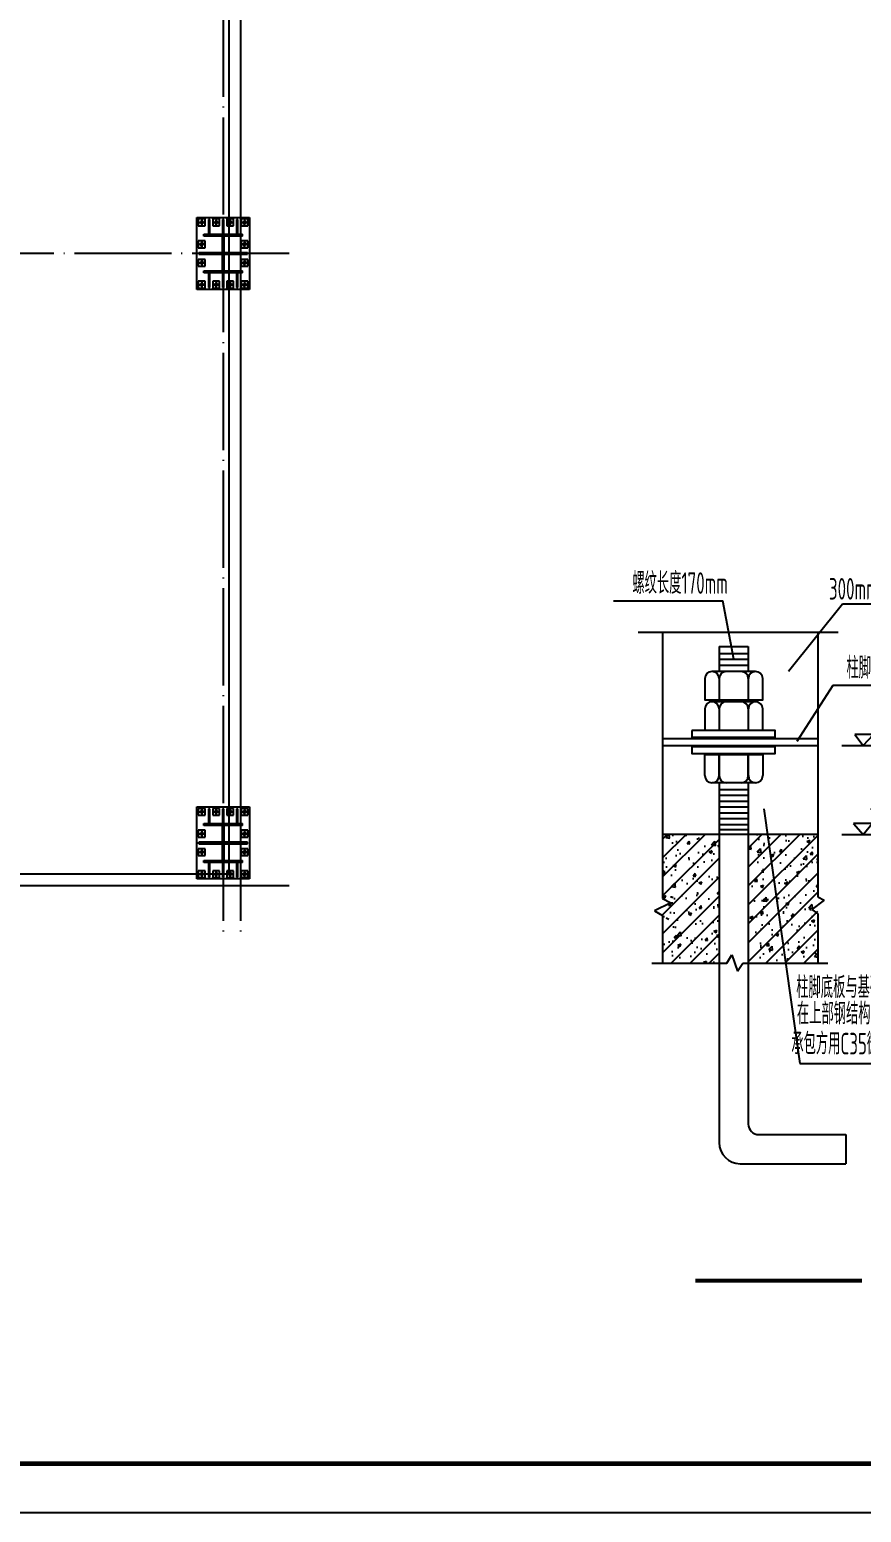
# Model space of a CAD drawing. Extents: x -138012 to 2129925, y -311560 to 0.
# Drawn here: x 612764 to 629871, y -195960 to -165473 of the extents above; entities that cross this region are included whole.
import ezdxf
from ezdxf.enums import TextEntityAlignment as Align

# ---------------------------------------------------------------- set-up
doc = ezdxf.new("R2010")
doc.units = 0
doc.header["$LTSCALE"] = 1000
doc.header["$MEASUREMENT"] = 0
doc.linetypes.add('DOTE', pattern=[2.42, 2, -0.2, 0.02, -0.2])
doc.layers.get('0').update_dxf_attribs({"linetype": 'CONTINUOUS'})
for name, color, linetype in [('BOLT', 7, 'CONTINUOUS'), ('C', 43, 'CONTINUOUS'), ('DIM_SYMB', 3, 'CONTINUOUS'), ('DOTE', 253, 'DOTE'), ('G', 3, 'CONTINUOUS'), ('PUB_TITLE', 4, 'CONTINUOUS'), ('TEXT', 7, 'CONTINUOUS'), ('柱_主零件_实线', 2, 'CONTINUOUS'), ('柱_零件_实线', 3, 'CONTINUOUS'), ('索引标注', 253, 'CONTINUOUS'), ('螺栓组-普通_实线', 253, 'CONTINUOUS')]:
    doc.layers.add(name, color=color, linetype=linetype)
doc.styles.add('TSSD_REIN', font='tssdeng.shx', dxfattribs={"width": 0.7, "bigfont": 'tssdchn.shx'})

# ---------------------------------------------------------------- blocks, each defined once
blk = doc.blocks.new('a3')
at = {"linetype": 'Continuous'}
h = blk.add_hatch(dxfattribs=at)
h.set_pattern_fill('ANSI31', color=4, scale=1865.340904, style=0)
h.set_pattern_definition([(45, (-1162511.03, 2124.53), (-164.8744, 164.8744), [])])
h.paths.add_polyline_path([(3552, 1738), (2568, 1738), (2568, -506), (3552, -506)])
h.paths.add_polyline_path([(5270, 1738), (4059, 1738), (4059, -506), (5270, -506)])
at = {"layer": 'C'}
h = blk.add_hatch(dxfattribs=at)
h.set_pattern_fill('AR-CONC', color=4, scale=74.613636, style=0)
h.set_pattern_definition([(50, (-1162511.03, 2124.53), (535.1739, -46.82165), [55.96023, -615.5625]), (355, (-1162511.03, 2124.53), (-103.52742, 561.2379), [44.76818, -492.45]), (100.4514, (-1162466.43, 2120.63), (431.64689, 514.4159), [47.55887, -523.14762]), (46.1842, (-1162511, 2273.76), (796.30735, -123.49976), [83.94034, -923.34375]), (96.6356, (-1162444.7, 2263.5), (697.38583, 726.82476), [71.3383, -784.7213]), (351.1842, (-1162511, 2273.76), (697.38526, 726.8253), [67.1523, -738.675]), (21, (-1162436.4, 2236.45), (445.37406, -300.4086), [55.96023, -615.5625]), (326, (-1162436.4, 2236.45), (181.54642, 541.06082), [44.76818, -492.45]), (71.4514, (-1162399.3, 2211.4), (626.92065, 240.65173), [47.55887, -523.14762]), (37.5, (-1162511.03, 2124.53), (9.07291, 248.38421), [0, -486.48091, 0, -499.91136, 0, -494.31534]), (7.5, (-1162511.03, 2124.53), (196.28575, 294.28492), [0, -285.02409, 0, -475.28886, 0, -188.39943]), (327.5, (-1162677.42, 2124.53), (398.30433, -16.82901), [0, -186.53409, 0, -581.98636, 0, -772.25113]), (317.5, (-1162752.03, 2124.53), (435.13641, 74.69197), [0, -242.49432, 0, -386.49864, 0, -548.41023])])
h.paths.add_polyline_path([(3552, 1738), (2568, 1738), (2568, -506), (3552, -506)])
h.paths.add_polyline_path([(5270, 1738), (4059, 1738), (4059, -506), (5270, -506)])
for p, q in [((1714, 5798), (3618, 5798)), ((3806, 4783), (3618, 5798)), ((4760, 4578), (5698, 5747)), ((5698, 5747), (7619, 5747)), ((2140, 5257), (5622, 5257)), ((2568, 5257), (2568, 616)), ((5270, 5257), (5270, 648)), ((3552, 5003), (3552, 4571)), ((3552, 5003), (4059, 5003)), ((4059, 5003), (4059, 4571)), ((3552, 4446), (3552, 4045)), ((4059, 4446), (4059, 4045)), ((3552, 3920), (3552, 3554)), ((4059, 3920), (4059, 3554)), ((5270, 3398), (2568, 3398)), ((2568, 3284), (5270, 3284)), ((3552, 2758), (3552, 3125)), ((3552, 3120), (3552, 2758)), ((4059, 2758), (4059, 3125)), ((4059, 3120), (4059, 2758)), ((3552, 2633), (3552, -3631)), ((4059, 2633), (4059, -3307)), ((2568, 1738), (5270, 1738)), ((2710, 542), (2425, 405)), ((2568, 616), (2710, 542)), ((5379, 587), (5163, 428)), ((5270, 648), (5379, 587)), ((2425, 405), (2568, 321)), ((2568, 321), (2568, -506)), ((2630, 284), (2676, 257)), ((5163, 428), (5270, 354)), ((5270, 354), (5270, -506)), ((2379, -506), (3686, -506)), ((3686, -506), (3771, -359)), ((3771, -359), (3874, -644)), ((3874, -644), (3963, -506)), ((3963, -506), (5442, -506)), ((4243, -3491), (5758, -3491)), ((5758, -3491), (5758, -3998)), ((3919, -3998), (5758, -3998))]:
    blk.add_line(p, q)
at = {"color": 3}
for p, q in [((5529, 4329), (4906, 3349)), ((6807, 4329), (5529, 4329)), ((5686, 3284), (6326, 3284)), ((4331, 2181), (4957, -2256)), ((5686, 1734), (6326, 1734)), ((4957, -2256), (8454, -2256))]:
    blk.add_line(p, q, dxfattribs=at)
for points in [[(3302, 4446), (3302, 4076), (4310, 4076), (4310, 4446)], [(4185, 4571), (3427, 4571)], [(3302, 3920), (3302, 3551), (4310, 3551), (4310, 3920)], [(4185, 4045), (3427, 4045)], [(3302, 2758), (3302, 3128), (4310, 3128), (4310, 2758)], [(4185, 2633), (3427, 2633)]]:
    blk.add_lwpolyline(points)
for points in [[(3075, 3541), (3075, 3428), (4526, 3428), (4526, 3541)], [(3075, 3259), (3075, 3145), (4526, 3145), (4526, 3259)]]:
    blk.add_lwpolyline(points, close=True)
for centre, radius, start, end in [((3427, 4446), 125, 0, 180), ((3677, 4446), 125, 90, 180), ((3934, 4446), 125, 0, 90), ((4185, 4446), 125, 0, 180), ((3427, 3920), 125, 0, 180), ((3677, 3920), 125, 90, 180), ((3934, 3920), 125, 0, 90), ((4185, 3920), 125, 0, 180), ((3427, 2758), 125, 180, 0), ((3677, 2758), 125, 180, 270), ((3934, 2758), 125, 270, 0), ((4185, 2758), 125, 180, 0), ((4243, -3307), 184, 180, 270), ((3919, -3631), 367, 180, 270)]:
    blk.add_arc(centre, radius, start, end)
at = {"layer": 'DIM_SYMB', "const_width": 70}
blk.add_lwpolyline([(3136, -6035), (6037, -6035)], dxfattribs=at)
at = {"layer": 'G'}
for p, q in [((3552, 4884), (4059, 4884)), ((3552, 4783), (4059, 4783)), ((3552, 4681), (4059, 4681)), ((5912, 3474), (6061, 3284)), ((7256, 3474), (5912, 3474)), ((6061, 3284), (6241, 3474)), ((3552, 2519), (4059, 2519)), ((3552, 2417), (4059, 2417)), ((3552, 2315), (4059, 2315)), ((3552, 2214), (4059, 2214)), ((3552, 2112), (4059, 2112)), ((3552, 2010), (4059, 2010)), ((3552, 1908), (4059, 1908)), ((3552, 1819), (4059, 1819)), ((5889, 1924), (6061, 1734)), ((7114, 1924), (5889, 1924)), ((6061, 1734), (6218, 1924))]:
    blk.add_line(p, q, dxfattribs=at)
at = {"style": 'TSSD_REIN', "width": 0.6}
for s, p in [('螺纹长度170mm', (2872, 6130)), ('300mm高素混凝土包脚', (6636, 6029)), ('柱脚底板', (6196, 4654)), ('(基础顶面标高)', (7798, 2221)), ('承包方用C35微膨胀细石混凝土浇实。', (6642, -1888))]:
    blk.add_text(s, height=375, dxfattribs=at).set_placement(p, align=Align.MIDDLE)
at = {"color": 7, "style": 'TSSD_REIN', "width": 0.6}
for s, p in [('%%P0.000', (6634, 3764)), ('-0.050', (6519, 2209))]:
    blk.add_text(s, height=325, dxfattribs=at).set_placement(p, align=Align.MIDDLE)
at = {"style": 'TSSD_REIN', "width": 0.6}
for s, p in [('柱脚底板与基础顶面的高度调节区', (4894, -1115)), ('在上部钢结构就位校正后，由土建', (4906, -1572))]:
    blk.add_text(s, height=375, dxfattribs=at).set_placement(p)
blk = doc.blocks.new('A$C73615854')
at = {"layer": 'BOLT'}
blk.add_hatch(color=256, dxfattribs=at).paths.add_polyline_path([(120, -84), (-12, 180), (120, 444), (252, 180)])
for p, q in [((-144, 180, 302), (384, 180, 302)), ((120, -84, 302), (-12, 180, 302)), ((120, 420, 302), (0, 180, 302)), ((120, -216, 302), (120, 576, 302)), ((120, 444, 302), (252, 180, 302)), ((120, -84, 302), (252, 180, 302))]:
    blk.add_line(p, q, dxfattribs=at)
blk = doc.blocks.new('5435234')
at = {"layer": '柱_主零件_实线'}
for p, q in [((544904, -169897), (544904, -169876)), ((544904, -169876), (545304, -169876)), ((545304, -169897), (544904, -169897)), ((545098, -170255), (545098, -169897)), ((545098, -169932), (545111, -169932)), ((545111, -169897), (545111, -170255)), ((545304, -169897), (545304, -169876)), ((544904, -170276), (544904, -170255)), ((544904, -170255), (545304, -170255)), ((545098, -170220), (545111, -170220)), ((545304, -170276), (545304, -170255)), ((545304, -170276), (544904, -170276))]:
    blk.add_line(p, q, dxfattribs=at)
at = {"layer": '柱_零件_实线'}
for p, q in [((544834, -170446), (544834, -169706)), ((544834, -169706), (545374, -169706)), ((544919, -169721), (544849, -169721)), ((544849, -169721), (544849, -169791)), ((544849, -169791), (544919, -169791)), ((544919, -169791), (544919, -169721)), ((544954, -169726), (544954, -169876)), ((544966, -169726), (544954, -169726)), ((544966, -169801), (544954, -169801)), ((544966, -169876), (544966, -169726)), ((545067, -169721), (544997, -169721)), ((544997, -169721), (544997, -169791)), ((544997, -169791), (545067, -169791)), ((545067, -169791), (545067, -169721)), ((545110, -169726), (545098, -169726)), ((545098, -169726), (545098, -169876)), ((545110, -169801), (545098, -169801)), ((545110, -169876), (545110, -169726)), ((545211, -169721), (545141, -169721)), ((545141, -169721), (545141, -169791)), ((545141, -169791), (545211, -169791)), ((545211, -169791), (545211, -169721)), ((545254, -169726), (545242, -169726)), ((545242, -169726), (545242, -169876)), ((545254, -169801), (545242, -169801)), ((545254, -169876), (545254, -169726)), ((545359, -169721), (545289, -169721)), ((545289, -169721), (545289, -169791)), ((545289, -169791), (545359, -169791)), ((545359, -169791), (545359, -169721)), ((545374, -169706), (545374, -170446)), ((544849, -169946), (544849, -170016)), ((544919, -169946), (544849, -169946)), ((544919, -170016), (544919, -169946)), ((544966, -169876), (544954, -169876)), ((545110, -169876), (545098, -169876)), ((545254, -169876), (545242, -169876)), ((545289, -169946), (545289, -170016)), ((545359, -169946), (545289, -169946)), ((545359, -170016), (545359, -169946)), ((544849, -170016), (544919, -170016)), ((545098, -170068), (544855, -170068)), ((544855, -170084), (544855, -170068)), ((544855, -170084), (545098, -170084)), ((544976, -170084), (544976, -170068)), ((545098, -170084), (545098, -170068)), ((545354, -170068), (545111, -170068)), ((545111, -170084), (545111, -170068)), ((545111, -170084), (545354, -170084)), ((545233, -170084), (545233, -170068)), ((545289, -170016), (545359, -170016)), ((545354, -170084), (545354, -170068)), ((544849, -170136), (544849, -170206)), ((544919, -170136), (544849, -170136)), ((544849, -170206), (544919, -170206)), ((544919, -170206), (544919, -170136)), ((545289, -170136), (545289, -170206)), ((545359, -170136), (545289, -170136)), ((545289, -170206), (545359, -170206)), ((545359, -170206), (545359, -170136)), ((544849, -170361), (544849, -170431)), ((544919, -170361), (544849, -170361)), ((544919, -170431), (544919, -170361)), ((544954, -170276), (544954, -170426)), ((544966, -170276), (544954, -170276)), ((544966, -170351), (544954, -170351)), ((544966, -170426), (544966, -170276)), ((545067, -170361), (544997, -170361)), ((544997, -170361), (544997, -170431)), ((545067, -170431), (545067, -170361)), ((545098, -170276), (545098, -170426)), ((545110, -170276), (545098, -170276)), ((545110, -170351), (545098, -170351)), ((545110, -170426), (545110, -170276)), ((545211, -170361), (545141, -170361)), ((545141, -170361), (545141, -170431)), ((545211, -170431), (545211, -170361)), ((545242, -170276), (545242, -170426)), ((545254, -170276), (545242, -170276)), ((545254, -170351), (545242, -170351)), ((545254, -170426), (545254, -170276)), ((545289, -170361), (545289, -170431)), ((545359, -170361), (545289, -170361)), ((545359, -170431), (545359, -170361)), ((545374, -170446), (544834, -170446)), ((544849, -170431), (544919, -170431)), ((544966, -170426), (544954, -170426)), ((544997, -170431), (545067, -170431)), ((545110, -170426), (545098, -170426)), ((545141, -170431), (545211, -170431)), ((545254, -170426), (545242, -170426)), ((545289, -170431), (545359, -170431))]:
    blk.add_line(p, q, dxfattribs=at)
at = {"layer": '螺栓组-普通_实线', "color": 253}
for p, q in [((544904, -169756), (544864, -169756)), ((544884, -169726), (544884, -169786)), ((545052, -169756), (545012, -169756)), ((545032, -169726), (545032, -169786)), ((545196, -169756), (545156, -169756)), ((545176, -169726), (545176, -169786)), ((545344, -169756), (545304, -169756)), ((545324, -169726), (545324, -169786)), ((544884, -169951), (544884, -170011)), ((545324, -169951), (545324, -170011)), ((544904, -169981), (544864, -169981)), ((545344, -169981), (545304, -169981)), ((544904, -170171), (544864, -170171)), ((544884, -170141), (544884, -170201)), ((545344, -170171), (545304, -170171)), ((545324, -170141), (545324, -170201)), ((544904, -170396), (544864, -170396)), ((544884, -170366), (544884, -170426)), ((545052, -170396), (545012, -170396)), ((545032, -170366), (545032, -170426)), ((545196, -170396), (545156, -170396)), ((545176, -170366), (545176, -170426)), ((545344, -170396), (545304, -170396)), ((545324, -170366), (545324, -170426))]:
    blk.add_line(p, q, dxfattribs=at)
at = {"xscale": -0.0897212969721295, "yscale": 0.08972129691392183, "zscale": 0.08972129688271649, "rotation": 180}
for p in [(544873, -169740, -27), (545021, -169740, -27), (545165, -169740, -27), (545313, -169740, -27), (544873, -169965, -27), (545313, -169965, -27), (544873, -170155, -27), (545313, -170155, -27), (544873, -170380, -27), (545021, -170380, -27), (545165, -170380, -27), (545313, -170380, -27)]:
    blk.add_blockref('A$C73615854', p, dxfattribs=at)
blk = doc.blocks.new('345235')
at = {"layer": '柱_主零件_实线'}
for p, q in [((544904, -182457), (544904, -182436)), ((544904, -182436), (545304, -182436)), ((545304, -182457), (544904, -182457)), ((545098, -182815), (545098, -182457)), ((545111, -182457), (545111, -182815)), ((545304, -182457), (545304, -182436)), ((545098, -182492), (545111, -182492)), ((544904, -182836), (544904, -182815)), ((544904, -182815), (545304, -182815)), ((545304, -182836), (544904, -182836)), ((545098, -182780), (545111, -182780)), ((545304, -182836), (545304, -182815))]:
    blk.add_line(p, q, dxfattribs=at)
at = {"layer": '柱_零件_实线'}
for p, q in [((544834, -183006), (544834, -182266)), ((544834, -182266), (545374, -182266)), ((544919, -182281), (544849, -182281)), ((544849, -182281), (544849, -182351)), ((544919, -182351), (544919, -182281)), ((544954, -182286), (544954, -182436)), ((544966, -182286), (544954, -182286)), ((544966, -182436), (544966, -182286)), ((545067, -182281), (544997, -182281)), ((544997, -182281), (544997, -182351)), ((545067, -182351), (545067, -182281)), ((545110, -182286), (545098, -182286)), ((545098, -182286), (545098, -182436)), ((545110, -182436), (545110, -182286)), ((545211, -182281), (545141, -182281)), ((545141, -182281), (545141, -182351)), ((545211, -182351), (545211, -182281)), ((545254, -182286), (545242, -182286)), ((545242, -182286), (545242, -182436)), ((545254, -182436), (545254, -182286)), ((545359, -182281), (545289, -182281)), ((545289, -182281), (545289, -182351)), ((545359, -182351), (545359, -182281)), ((545374, -182266), (545374, -183006)), ((544849, -182351), (544919, -182351)), ((544966, -182361), (544954, -182361)), ((544966, -182436), (544954, -182436)), ((544997, -182351), (545067, -182351)), ((545110, -182361), (545098, -182361)), ((545110, -182436), (545098, -182436)), ((545141, -182351), (545211, -182351)), ((545254, -182361), (545242, -182361)), ((545254, -182436), (545242, -182436)), ((545289, -182351), (545359, -182351)), ((544849, -182506), (544849, -182576)), ((544919, -182506), (544849, -182506)), ((544849, -182576), (544919, -182576)), ((544919, -182576), (544919, -182506)), ((545289, -182506), (545289, -182576)), ((545359, -182506), (545289, -182506)), ((545289, -182576), (545359, -182576)), ((545359, -182576), (545359, -182506)), ((544849, -182696), (544849, -182766)), ((544919, -182696), (544849, -182696)), ((544849, -182766), (544919, -182766)), ((545098, -182628), (544855, -182628)), ((544855, -182644), (544855, -182628)), ((544855, -182644), (545098, -182644)), ((544919, -182766), (544919, -182696)), ((544976, -182644), (544976, -182628)), ((545098, -182644), (545098, -182628)), ((545354, -182628), (545111, -182628)), ((545111, -182644), (545111, -182628)), ((545111, -182644), (545354, -182644)), ((545233, -182644), (545233, -182628)), ((545289, -182696), (545289, -182766)), ((545359, -182696), (545289, -182696)), ((545289, -182766), (545359, -182766)), ((545354, -182644), (545354, -182628)), ((545359, -182766), (545359, -182696)), ((544849, -182921), (544849, -182991)), ((544919, -182921), (544849, -182921)), ((544919, -182991), (544919, -182921)), ((544954, -182836), (544954, -182986)), ((544966, -182836), (544954, -182836)), ((544966, -182911), (544954, -182911)), ((544966, -182986), (544966, -182836)), ((545067, -182921), (544997, -182921)), ((544997, -182921), (544997, -182991)), ((545067, -182991), (545067, -182921)), ((545098, -182836), (545098, -182986)), ((545110, -182836), (545098, -182836)), ((545110, -182911), (545098, -182911)), ((545110, -182986), (545110, -182836)), ((545211, -182921), (545141, -182921)), ((545141, -182921), (545141, -182991)), ((545211, -182991), (545211, -182921)), ((545242, -182836), (545242, -182986)), ((545254, -182836), (545242, -182836)), ((545254, -182911), (545242, -182911)), ((545254, -182986), (545254, -182836)), ((545289, -182921), (545289, -182991)), ((545359, -182921), (545289, -182921)), ((545359, -182991), (545359, -182921)), ((545374, -183006), (544834, -183006)), ((544849, -182991), (544919, -182991)), ((544966, -182986), (544954, -182986)), ((544997, -182991), (545067, -182991)), ((545110, -182986), (545098, -182986)), ((545141, -182991), (545211, -182991)), ((545254, -182986), (545242, -182986)), ((545289, -182991), (545359, -182991))]:
    blk.add_line(p, q, dxfattribs=at)
at = {"layer": '螺栓组-普通_实线', "color": 253}
for p, q in [((544884, -182286), (544884, -182346)), ((545032, -182286), (545032, -182346)), ((545176, -182286), (545176, -182346)), ((545324, -182286), (545324, -182346)), ((544904, -182316), (544864, -182316)), ((545052, -182316), (545012, -182316)), ((545196, -182316), (545156, -182316)), ((545344, -182316), (545304, -182316)), ((544904, -182541), (544864, -182541)), ((544884, -182511), (544884, -182571)), ((545344, -182541), (545304, -182541)), ((545324, -182511), (545324, -182571)), ((544904, -182731), (544864, -182731)), ((544884, -182701), (544884, -182761)), ((545344, -182731), (545304, -182731)), ((545324, -182701), (545324, -182761)), ((544904, -182956), (544864, -182956)), ((544884, -182926), (544884, -182986)), ((545052, -182956), (545012, -182956)), ((545032, -182926), (545032, -182986)), ((545196, -182956), (545156, -182956)), ((545176, -182926), (545176, -182986)), ((545344, -182956), (545304, -182956)), ((545324, -182926), (545324, -182986))]:
    blk.add_line(p, q, dxfattribs=at)
at = {"xscale": -0.0897212969721295, "yscale": 0.08972129691392183, "zscale": 0.08972129688271649, "rotation": 180}
for p in [(544873, -182300, -27), (545021, -182300, -27), (545165, -182300, -27), (545313, -182300, -27), (544873, -182525, -27), (545313, -182525, -27), (544873, -182715, -27), (545313, -182715, -27), (544873, -182940, -27), (545021, -182940, -27), (545165, -182940, -27), (545313, -182940, -27)]:
    blk.add_blockref('A$C73615854', p, dxfattribs=at)

msp = doc.modelspace()

# ---------------------------------------------------------------- linework, layer by layer
at = {"layer": 'DOTE', "color": 8, "linetype": 'DOTE'}
for p, q in [((616744.206, -143075.986), (616744.206, -184075.986)), ((616744.206, -143075.986), (616744.206, -184075.986)), ((617104.206, -143075.986), (617104.206, -184075.986)), ((617104.206, -143075.986), (617104.206, -184075.986)), ((618104.206, -170075.986), (538104.206, -170075.986)), ((618104.206, -183075.986), (538104.206, -183075.986))]:
    msp.add_line(p, q, dxfattribs=at)
at = {"layer": 'PUB_TITLE'}
msp.add_lwpolyline([(530519.739, -195959.99), (656619.739, -195959.99), (656619.739, -136559.99), (530519.739, -136559.99)], close=True, dxfattribs=at)
at = {"layer": 'PUB_TITLE', "const_width": 100}
msp.add_lwpolyline([(533019.739, -194959.99), (655619.739, -194959.99), (655619.739, -137559.99), (533019.739, -137559.99)], close=True, dxfattribs=at)
at = {"layer": 'TEXT'}
for points in [[(539104.206, -144075.986), (617104.206, -144075.986), (617104.206, -183075.986), (539104.206, -183075.986)], [(539344.206, -144315.986), (616864.206, -144315.986), (616864.206, -182835.986), (539344.206, -182835.986)]]:
    msp.add_lwpolyline(points, close=True, dxfattribs=at)

# ---------------------------------------------------------------- block references
at = {"xscale": 1.181249999994179, "yscale": 1.181249999994179, "zscale": 1.181249999994179}
msp.add_blockref('a3', (622750.799, -184068.906), dxfattribs=at)
at = {"layer": '索引标注', "xscale": 2, "yscale": 2, "zscale": 2}
for name, p in [('5435234', (-473464.206, 170075.986)), ('345235', (-473464.206, 183075.986))]:
    msp.add_blockref(name, p, dxfattribs=at)

doc.saveas('drawing.dxf')
